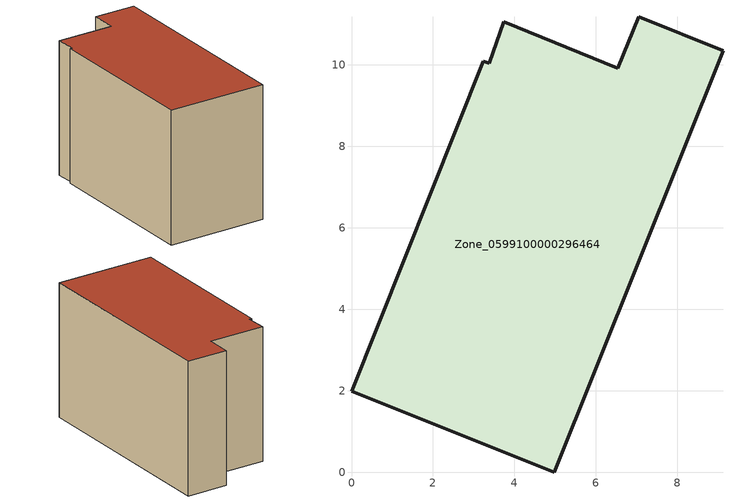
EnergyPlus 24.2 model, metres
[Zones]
Zone_0599100000296464
 floor ground (C_G): 0,1.99 3.24,10.09 3.38,10.03 3.73,11.06 6.54,9.92 7.05,11.18 9.12,10.35 4.98,0 z0.47
 wall outside (C_F): 9.12,10.35 7.05,11.18 6.54,9.92 3.73,11.06 3.38,10.03 3.24,10.09 0,1.99 4.98,0 9.12,10.35 z0.47:7.63
 roof outside (C_R): 3.24,10.09 0,1.99 4.98,0 9.12,10.35 7.05,11.18 6.54,9.92 3.73,11.06 3.38,10.03 z7.63
[BUILDING]
Pand.0599100000296464: North Axis=0; Terrain=City; Loads Convergence Tolerance Value=0.04; Temperature Convergence Tolerance Value=0.4; Solar Distribution=FullExterior; Maximum Number of Warmup Days=25; Minimum Number of Warmup Days=1
[Site:Location]
Rotterdam.The.Hague.AP_ZH_NLD Design_Conditions: Latitude=51.96; Longitude=4.45; Time Zone=1; Elevation=-4.5
[SITE:GROUNDTEMPERATURE:BUILDINGSURFACE]
18, 18, 18, 18, 18, 18, 18, 18, 18, 18, 18, 18
[MATERIAL] Thermal Absorptance=0.9; Solar Absorptance=0.7; Visible Absorptance=0.7
Name | Roughness | Thickness | Conductivity | Density | Specific Heat
G.TC.1975-1991 | MediumSmooth | 0.15 | 0.288461 | 540 | 1210
F.TC.1975-1991 | Rough | 0.3 | 0.230769 | 1920 | 840
R.TC.1975-1991 | MediumRough | 0.2 | 0.153846 | 1500 | 1000
[CONSTRUCTION]
C_G: G.TC.1975-1991
C_F: F.TC.1975-1991
C_R: R.TC.1975-1991
[ZONE]
Zone_0599100000296464: Type=1; Multiplier=1; Ceiling Height=Autocalculate; Volume=Autocalculate; Floor Area=autocalculate; Part of Total Floor Area=Yes
[ZONEINFILTRATION:DESIGNFLOWRATE]
Infil_Zone_0599100000296464: Zone or ZoneList or Space or SpaceList=Zone_0599100000296464; Schedule=AlwaysOn; Design Flow Rate Calculation Method=Flow/Area; Flow Rate per Floor Area=0.003; Constant Term Coefficient=1; Temperature Term Coefficient=0; Velocity Term Coefficient=0; Velocity Squared Term Coefficient=0
[HVACTEMPLATE:ZONE:IDEALLOADSAIRSYSTEM]
Zone_0599100000296464: Maximum Heating Supply Air Temperature=50; Minimum Cooling Supply Air Temperature=13; Maximum Heating Supply Air Humidity Ratio=0.0156; Minimum Cooling Supply Air Humidity Ratio=0.0077; Heating Limit=NoLimit; Cooling Limit=NoLimit; Dehumidification Control Type=ConstantSensibleHeatRatio; Cooling Sensible Heat Ratio=0.7; Dehumidification Setpoint=60; Humidification Control Type=None; Humidification Setpoint=30; Outdoor Air Method=None; Outdoor Air Flow Rate per Person=0.00944; Outdoor Air Flow Rate per Zone Floor Area=0; Outdoor Air Flow Rate per Zone=0; Demand Controlled Ventilation Type=None; Outdoor Air Economizer Type=NoEconomizer; Heat Recovery Type=None; Sensible Heat Recovery Effectiveness=0.7; Latent Heat Recovery Effectiveness=0.65
[ZONECONTROL:THERMOSTAT]
ThermostatControl_Zone_0599100000296464: Zone or ZoneList=Zone_0599100000296464; Control Type Schedule=DualSetpointControlType; Control 1=Thermostat_Zone_0599100000296464; Temperature Difference Between Cutout And Setpoint=0
[THERMOSTATSETPOINT:DUALSETPOINT]
Thermostat_Zone_0599100000296464: Heating Setpoint Temperature Schedule=HeatingSetpoint_Zone_0599100000296464; Cooling Setpoint Temperature Schedule=CoolingSetpoint_Zone_0599100000296464
[SCHEDULE:COMPACT]
HeatingSetpoint_Zone_0599100000296464: Through: 12/31, For: AllDays, Until: 24:00, 21
CoolingSetpoint_Zone_0599100000296464: Through: 12/31, For: AllDays, Until: 24:00, 24
DualSetpointControlType: Through: 12/31, For: AllDays, Until: 24:00, 4
AlwaysOn: Through: 12/31, For: AllDays, Until: 24:00, 1
